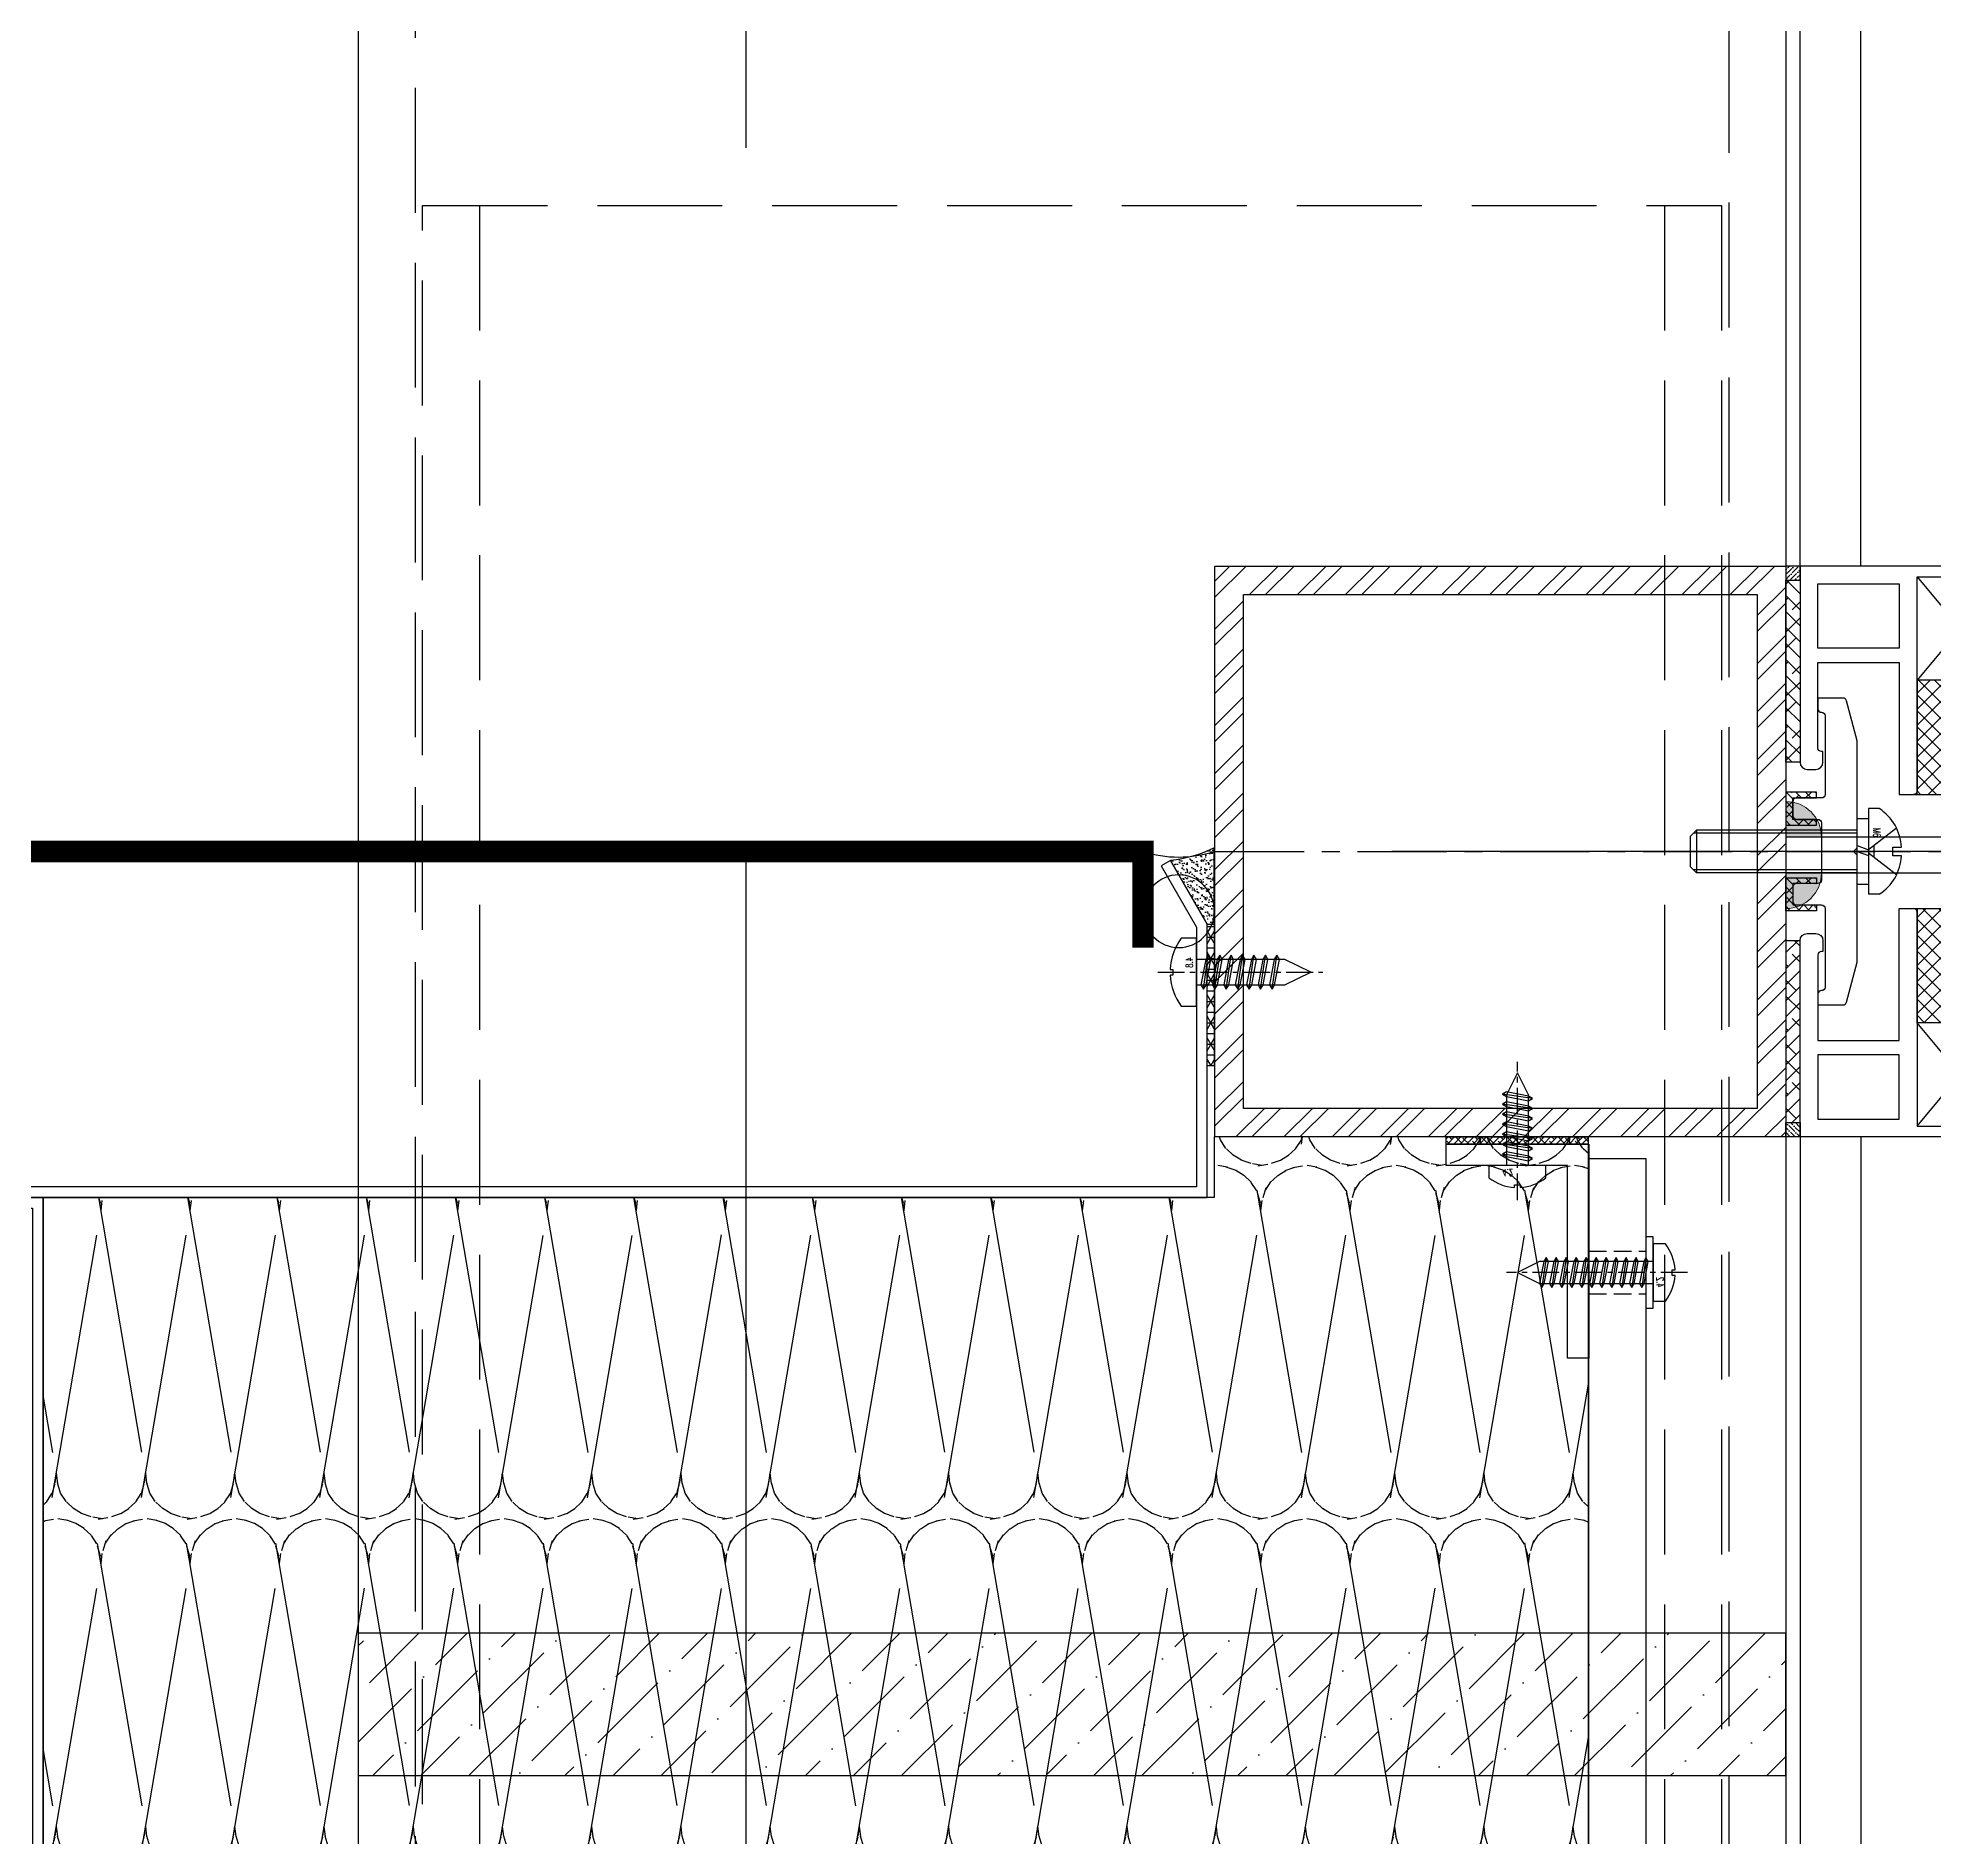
# Model space of a CAD drawing. Extents: x 220580 to 2027826, y -309201 to 71987.
# Drawn here: x 323404.3 to 323670, y -157917.5 to -157665.4 of the extents above; entities that cross this region are included whole.
import ezdxf
from ezdxf.enums import TextEntityAlignment as Align

# ---------------------------------------------------------------- set-up
doc = ezdxf.new("R2010")
doc.units = 0
for name, pattern in [('AUSGEZOGEN', [0]), ('CENTER', [2, 1.25, -0.25, 0.25, -0.25]), ('DASH', [0.35, 0.25, -0.1]), ('ZN-CENTER', [2, 1.25, -0.25, 0.25, -0.25]), ('ZN-DASH', [0.35, 0.25, -0.1]), ('ZN-DOT', [0.25, 0, -0.25])]:
    doc.linetypes.add(name, pattern=pattern)
for name, color, linetype in [('!ZN1-填充-8', 8, 'Continuous'), ('!ZN3-不锈钢板幕墙-7', 7, 'Continuous'), ('!ZN3-其它材质幕墙-60', 60, 'Continuous'), ('!ZN4-辅助材料-1', 1, 'Continuous'), ('!ZN4-配件-11', 11, 'Continuous'), ('!ZN5-钢材投影-40', 40, 'Continuous'), ('!ZN5-铝材投影-112', 112, 'Continuous'), ('!ZN5-铝材断面-6', 6, 'Continuous'), ('!ZN6-层高线-8', 8, 'ZN-DOT'), ('!ZN6-虚线-8', 8, 'ZN-DASH'), ('1 轴线 辅助线', 1, 'CENTER'), ('11紧固件', 11, 'Continuous'), ('20剖面图$0$A-SFCE', 30, 'Continuous'), ('2钢材断面', 2, 'Continuous'), ('A_Hatch', 8, 'Continuous'), ('DIM', 173, 'Continuous'), ('Fill', 8, 'Continuous'), ('ZX', 240, 'CENTER'), ('型材截面颜色', 253, 'Continuous')]:
    doc.layers.add(name, color=color, linetype=linetype)
for name, color, linetype, lineweight in [('0CABR-填充', 8, 'Continuous', 5), ('0CABR-密封材料、垫片', 195, 'Continuous', 9), ('0填充', 8, 'Continuous', 13)]:
    doc.layers.add(name, color=color, linetype=linetype, lineweight=lineweight)
doc.styles.add('DHTEXT-1', font='ROMANS.shx', dxfattribs={"width": 0.7, "bigfont": 'CHINESE.shx'})
doc.dimstyles.new('ZN200', dxfattribs={"dimscale": 200, "dimtxt": 2.5, "dimasz": 1.5, "dimexe": 1, "dimexo": 2, "dimgap": 0.9, "dimtad": 1, "dimdec": 0, "dimdsep": 46, "dimtxsty": 'DHTEXT-1', "dimblk": 'ARCHTICK', "dimcen": 2.5, "dimclrd": 173, "dimclre": 173, "dimclrt": 7, "dimazin": 2, "dimtfac": 1, "dimtdec": 0, "dimtix": 1, "dimtmove": 2, "dimatfit": 3, "dimfxl": 0, "dimtolj": 1, "dimtzin": 0, "dimarcsym": 0})

# ---------------------------------------------------------------- blocks, each defined once
blk = doc.blocks.new('20250822090122')
at = {"layer": 'A_Hatch'}
h = blk.add_hatch(dxfattribs=at)
h.set_pattern_fill('ANSI32', color=256)
h.set_pattern_definition([(45, (-80, -40), (-3.367596045400933, 3.367596045400933), []), (45, (-77.75493500000448, -40), (-3.367596045400933, 3.367596045400933), [])])
h.paths.add_polyline_path([(0, 40), (-80, 40), (-80, -40), (0, -40)])
h.paths.add_polyline_path([(-4, 36), (-4, -36), (-76, -36), (-76, 36)], flags=16)
at = {"layer": '2钢材断面'}
for points in [[(-80, 40), (0, 40), (0, -40), (-80, -40)], [(-76, 36), (-4, 36), (-4, -36), (-76, -36)]]:
    blk.add_lwpolyline(points, close=True, dxfattribs=at)
blk = doc.blocks.new('20230625105620')
at = {"layer": '0CABR-填充'}
h = blk.add_hatch(dxfattribs=at)
h.set_pattern_fill('ANSI38', color=256, scale=0.3, angle=90.00000000000001)
h.set_pattern_definition([(135, (669.6330778690171, -11486.45394119481), (-0.6735192090801863, -0.6735192090801866), []), (225, (669.6330778690171, -11486.45394119481), (-0.6735192090801858, -2.02055762724056), [2.38125, -1.42875])])
h.paths.add_polyline_path([(-5.199999999720603, 3.69999999992433), (-5.199999999953434, 4.500000000203727), (-8.5, 4.499999999970896), (-8.49999999976717, 7.499999999970896), (-5.199999999953434, 7.499999999970896), (-5.199999999953434, 8.300000000017462), (-9.49999999976717, 8.300000000017462), (-9.5, 3.69999999992433)])
h = blk.add_hatch(dxfattribs=at)
h.set_pattern_fill('ANSI38', color=256, scale=0.3, angle=90)
h.set_pattern_definition([(135, (669.6330778690754, -11486.45394119481), (-0.6735192090801865, -0.6735192090801864), []), (225, (669.6330778690754, -11486.45394119481), (-0.6735192090801867, -2.020557627240559), [2.38125, -1.42875])])
h.paths.add_polyline_path([(-5.199999999662396, 3.69999999992433), (-5.199999999895226, 4.500000000203727), (-8.499999999941792, 4.499999999970896), (-8.499999999708962, 7.499999999970896), (-5.199999999895226, 7.499999999970896), (-5.199999999895226, 8.300000000017462), (-9.499999999708962, 8.300000000017462), (-9.499999999941792, 3.69999999992433)])
h = blk.add_hatch(dxfattribs=at)
h.set_pattern_fill('ANSI38', color=256, scale=0.3, angle=90.00000000000001)
h.set_pattern_definition([(135, (669.6330778687843, -11498.45394119481), (-0.6735192090801863, -0.6735192090801866), []), (225, (669.6330778687843, -11498.45394119481), (-0.6735192090801858, -2.02055762724056), [2.38125, -1.42875])])
h.paths.add_polyline_path([(-5.199999999953434, -8.30000000007567), (-5.200000000186265, -7.499999999796273), (-8.50000000023283, -7.500000000029104), (-8.5, -4.500000000029104), (-5.200000000186265, -4.500000000029104), (-5.200000000186265, -3.699999999982538), (-9.5, -3.699999999982538), (-9.50000000023283, -8.30000000007567)])
h = blk.add_hatch(dxfattribs=at)
h.set_pattern_fill('ANSI38', color=256, scale=0.3, angle=90)
h.set_pattern_definition([(135, (669.6330778688425, -11498.45394119481), (-0.6735192090801865, -0.6735192090801864), []), (225, (669.6330778688425, -11498.45394119481), (-0.6735192090801867, -2.020557627240559), [2.38125, -1.42875])])
h.paths.add_polyline_path([(-5.199999999895226, -8.30000000007567), (-5.200000000128057, -7.499999999796273), (-8.500000000174623, -7.500000000029104), (-8.499999999941792, -4.500000000029104), (-5.200000000128057, -4.500000000029104), (-5.200000000128057, -3.699999999982538), (-9.499999999941792, -3.699999999982538), (-9.500000000174623, -8.30000000007567)])
at = {"layer": '!ZN4-辅助材料-1'}
for points in [[(-5.199999999662396, 3.69999999992433), (-5.199999999895226, 4.500000000203727), (-8.499999999941792, 4.499999999970896), (-8.499999999708962, 7.499999999970896), (-5.199999999895226, 7.499999999970896), (-5.199999999895226, 8.300000000017462), (-9.499999999708962, 8.300000000017462), (-9.499999999941792, 3.69999999992433), (-5.199999999662396, 3.69999999992433)], [(-5.199999999662396, -3.700000000215368), (-5.199999999895226, -4.500000000261934), (-8.499999999941792, -4.500000000261934), (-8.499999999708962, -7.500000000029104), (-5.199999999895226, -7.500000000261934), (-5.199999999895226, -8.30000000007567), (-9.499999999708962, -8.30000000007567), (-9.499999999941792, -3.699999999982538), (-5.199999999662396, -3.700000000215368)]]:
    blk.add_lwpolyline(points, dxfattribs=at)
at = {"layer": '!ZN5-铝材投影-112'}
blk.add_lwpolyline([(-4.499999999767169, 3.999999999970896), (-4.5, -4.000000000029104, -0.4142135623702536), (-4.999999999767169, -4.500000000029104), (-7.999999999767169, -4.500000000029104, 0.414213562373095), (-8.49999999976717, -5.000000000029104), (-8.49999999976717, -7.000000000029104, 0.414213562373095), (-7.999999999767169, -7.500000000029104), (-4.499999999476131, -7.500000000025466, -0.414213562373095), (-3.999999999476131, -8.000000000025466), (-3.999999999476131, -19.00000000002547, -0.414213562373095), (-4.499999999476131, -19.50000000002547, 0.414213562373095), (-4.999999999476131, -20.00000000002547), (-4.999999999476131, -21.50000000002547), (-1.491358648519963, -21.5000000000291, 0.3394542588629411), (-1.008395735407248, -21.12940952254576), (0.5, -15.5000000000291), (0.5, -0.5000000000291038), (0, -2.91038304567337e-11), (0.5, 0.4999999999708962), (0.5000000002328306, 15.4999999999709), (-1.008395735174417, 21.12940952248755, 0.3394542588629411), (-1.491358648519963, 21.4999999999709), (-4.999999999476131, 21.49999999996726), (-4.999999999476131, 19.99999999996726, 0.414213562373095), (-4.499999999476131, 19.49999999996726, -0.414213562373095), (-3.999999999476131, 18.99999999996726), (-3.999999999476131, 7.999999999967258, -0.414213562373095), (-4.499999999476131, 7.499999999967258), (-7.999999999767169, 7.499999999970896, 0.414213562373095), (-8.49999999976717, 6.999999999970896), (-8.49999999976717, 4.999999999970896, 0.414213562373095), (-7.999999999767169, 4.499999999970896), (-4.999999999767169, 4.499999999970896, -0.4142135623688329), (-4.499999999767169, 3.999999999970896)], format="xyb", close=True, dxfattribs=at)
at = {"layer": '0CABR-密封材料、垫片'}
for points in [[(-5.199999999720603, 3.69999999992433), (-5.199999999953434, 4.500000000203727), (-8.5, 4.499999999970896), (-8.49999999976717, 7.499999999970896), (-5.199999999953434, 7.499999999970896), (-5.199999999953434, 8.300000000017462), (-9.49999999976717, 8.300000000017462), (-9.5, 3.69999999992433), (-5.199999999720603, 3.69999999992433)], [(-5.199999999720603, -3.700000000215368), (-5.199999999953434, -4.500000000261934), (-8.5, -4.500000000261934), (-8.49999999976717, -7.500000000029104), (-5.199999999953434, -7.500000000261934), (-5.199999999953434, -8.30000000007567), (-9.49999999976717, -8.30000000007567), (-9.5, -3.699999999982538), (-5.199999999720603, -3.700000000215368)]]:
    blk.add_lwpolyline(points, dxfattribs=at)
blk = doc.blocks.new('*U1907')
at = {"linetype": 'ByBlock', "ltscale": 10}
for p, q in [((-3.099760062443238, 5.999999999999091), (-1.5997600624396, 5.999999999999091)), ((-1.5997600624396, -5.999999999999091), (-1.5997600624396, 5.999999999999091)), ((-5.512308570388996, 3.264313849224891), (-1.5997600624396, 0.2324707128979036)), ((-1.5997600624396, -4.620044984873882), (-1.5997600624396, 4.620044984872013)), ((-1.5997600624396, 4.620044984872013), (0, 4.620044984872013)), ((0, 4.620044984872013), (0, -4.620044984873882)), ((2.220446049250313e-16, 3.000000000002645), (22.5002399375644, 3.000000000000339)), ((22.50023993756076, -2.999999999986928), (22.50023993755713, 3.000000000014891)), ((22.50023993755713, 3.000000000014891), (23.40023993755858, 2.100000000013436)), ((-6.199760062438145, 0.5999999999958163), (-4.999760062433779, 0.5999999999976353)), ((-4.999760062433779, 0.5999999999976353), (-4.999760062433779, -0.5999999999994543)), ((-2.359507198434585, 0.8212005739923881), (-2.359507198434585, -0.8212005739890408)), ((0, -9.343636975245317e-13), (-1.5997600624396, 0.5822434348437788)), ((2.220446049250313e-16, 2.55000000000389), (22.95023993756877, 2.549999999997793)), ((23.40023993756222, -2.100000000009119), (23.40023993755858, 2.100000000013436)), ((-4.999760062433779, -0.5999999999994543), (-6.200041946336569, -0.6000000000067303)), ((-5.512308570388996, -3.264313849219434), (-1.5997600624396, -0.2324707128950645)), ((-0.0001236077368957922, -0.834518847842471), (-1.599883670176496, -0.2522754129977578)), ((0, -2.549999999996544), (22.95023993757604, -2.549999999997114)), ((22.50023993755713, -3.000000000014213), (23.40023993755858, -2.100000000012757)), ((0, -4.620044984873882), (-1.5997600624396, -4.620044984873882)), ((2.220446049250313e-16, -2.999999999997355), (22.50023993756804, -2.999999999999661)), ((-3.0997600624396, -5.999999999999091), (-1.5997600624396, -5.999999999999091))]:
    blk.add_line(p, q, dxfattribs=at)
at = {"color": 0, "linetype": 'ZN-CENTER', "ltscale": 3}
blk.add_line((-7.149760062439595, 2.968965134506063e-13), (25.2002399375604, 2.456684181638768e-12), dxfattribs=at)
at = {"linetype": 'ByBlock', "ltscale": 10}
for centre, radius, start, end in [((0.6289204536260513, 0.2696463704114649), 6.836666666661672, 123.0516276806388, 177.2303399897559), ((0.6289204536260513, -0.2696463704151029), 6.836666666662514, 182.7696600102441, 236.9483723193611)]:
    blk.add_arc(centre, radius, start, end, dxfattribs=at)
at = {"layer": 'Defpoints', "color": 0, "ltscale": 10, "style": 'DHTEXT-1', "width": 0.7}
blk.add_text('M6', height=1, rotation=90, dxfattribs=at).set_placement((-2.254738332375523, -2.651439335049475), align=Align.CENTER)
blk = doc.blocks.new('20230625110549')
at = {"layer": '!ZN1-填充-8', "ltscale": 20}
h = blk.add_hatch(color=256, dxfattribs=at)
h.dxf.hatch_style = 1
h.paths.add_polyline_path([(0, 5), (0, 0), (5, 0, 0.4142135623730951)])
at = {"layer": '0CABR-填充', "ltscale": 20}
blk.add_line((0, 0), (0, 5), dxfattribs=at)
blk.add_arc((0, 0), 5, 0, 90, dxfattribs=at)
blk = doc.blocks.new('20250822103150', base_point=(-89262.55327602196, -87415.13117897836))
at = {"layer": '!ZN4-辅助材料-1'}
blk.add_lwpolyline([(-89131.15327524142, -87413.13117784284), (-89152.31959590278, -87413.13230322828), (-89152.31959575377, -87407.13276996238), (-89131.15327509241, -87407.13164457693), (-89131.15327524142, -87413.13117784284), (-89152.31959575377, -87407.13276996238), (-89131.15327509241, -87407.13164457693), (-89152.31959590278, -87413.13230322828)], dxfattribs=at)
at = {"layer": '!ZN5-钢材投影-40'}
blk.add_lwpolyline([(-89142.15327716633, -87418.13194908516), (-89131.15327524142, -87416.13194908516), (-89131.15327524142, -87413.13117784284), (-89182.55327602196, -87413.13117784284), (-89182.55327602196, -87418.13117784284), (-89142.14942095472, -87418.13117784284)], close=True, dxfattribs=at)
at = {"layer": '0CABR-填充', "ltscale": 20}
blk.add_blockref('20230625110549', (-89182.55327602196, -87413.13117784284), dxfattribs=at)
at = {"layer": '0CABR-填充', "ltscale": 20, "xscale": -1, "rotation": 180}
blk.add_blockref('20230625110549', (-89182.55327602196, -87418.1311778428), dxfattribs=at)
blk = doc.blocks.new('20240131155736')
at = {"layer": '!ZN1-填充-8'}
h = blk.add_hatch(dxfattribs=at)
h.set_pattern_fill('ANSI36', color=256, scale=0.5, angle=270, style=0)
h.set_pattern_definition([(315, (4155.516182055328, -11794.82250172619), (1.543481520808761, -0.4209495056751171), [1.984375, -0.396875, 0, -0.396875])])
h.paths.add_polyline_path([(-0.7497986001617392, 0.7500036128367356), (-0.7497986001617392, -0.7500036128367356), (1.250202532093681, -0.7500036128367356), (1.250202532093681, 0.7500036128367356)])
at = {"layer": '!ZN4-辅助材料-1', "linetype": 'AUSGEZOGEN'}
blk.add_line((-1.250202532108233, 0.749996387068677), (1.250202532108233, 0.7500036128367356), dxfattribs=at)
blk = doc.blocks.new('20240131160147')
at = {"layer": '!ZN5-铝材断面-6'}
blk.add_lwpolyline([(-3.359996820086963, 1.24972521692689), (-3.360017300714389, 19.749725232934), (-0.8600173007143894, 19.749725232934), (-0.8599968200869625, -10.750274787526), (9.139988671027822, -10.75027476862306), (9.139988671027822, -12.25027476862306), (-17.2600001134706, -12.25027476875402), (-17.2600001134706, 15.24972523121687, -0.414213562373095), (-16.2600001134706, 16.24972523121687), (-15.06000012539153, 16.24972523121687, -0.414213562373095), (-14.06000012539153, 15.24972523121687), (-14.06000012539153, 13.74972523121687), (-14.2600001134706, 13.74972523121687, 0.414213562373095), (-14.7600001134706, 13.24972523121687), (-14.7600001134706, 1.249725235698861)], format="xyb", close=True, dxfattribs=at)
blk.add_lwpolyline([(-14.7600001134706, -0.7502747643011389), (-14.7600001134706, -9.750274768754025), (-3.359996820086963, -9.750274787525996), (-3.359996820086963, -0.7502747830731096)], close=True, dxfattribs=at)
at = {"layer": '!ZN1-填充-8', "ltscale": 50, "xscale": -1, "rotation": 180}
blk.add_blockref('20240131155736', (9.889797354408074, -11.50027115578996), dxfattribs=at)
blk = doc.blocks.new('20250822102610', base_point=(-89164.55327459493, -87453.63117898782))
at = {"layer": '!ZN1-填充-8'}
h = blk.add_hatch(dxfattribs=at)
h.set_pattern_fill('ANSI37', color=256, angle=-1.272221872585407e-14, style=0)
h.set_pattern_definition([(44.99999999999999, (0, 0), (-1.122532015133644, 1.122532015133644), []), (135, (0, 0), (-1.122532015133644, -1.122532015133644), [])])
edge = h.paths.add_edge_path()
edge.add_line((-89165.05327484866, -87423.13117512563), (-89151.55327484867, -87423.13118085341))
edge.add_line((-89151.55327484867, -87423.13118085341), (-89152.55327484867, -87424.13118000627))
edge.add_line((-89152.55327484867, -87424.13118000627), (-89152.55327484867, -87439.13118438769))
edge.add_line((-89152.55327484867, -87439.13118438769), (-89164.55327484867, -87439.13117682973))
edge.add_line((-89164.55327484867, -87439.13117682973), (-89164.55327484867, -87423.63117784967))
edge.add_arc((-89165.05327484867, -87423.63117512563), 0.5000000000074204, 359.9996878473482, 449.9999999983324)
at = {"layer": '!ZN1-填充-8', "ltscale": 100}
for p, q in [((-89152.5532746931, -87453.63117898782), (-89164.55327484867, -87439.13117682973)), ((-89164.55327459493, -87453.63117898782), (-89152.55327484867, -87439.13118438756))]:
    blk.add_line(p, q, dxfattribs=at)
at = {"layer": '!ZN4-辅助材料-1', "linetype": 'AUSGEZOGEN'}
blk.add_lwpolyline([(-89165.05327484866, -87423.13117512563), (-89151.55327484867, -87423.13118085341), (-89152.55327484867, -87424.13118000627), (-89152.55327484867, -87439.13118438769), (-89164.55327484867, -87439.13117682973), (-89164.55327484867, -87423.63117784967, 0.4142151580810171), (-89165.05327484866, -87423.13117512563), (-89165.05327484866, -87423.13117512563)], format="xyb", dxfattribs=at)
blk.add_lwpolyline([(-89152.55327484867, -87439.13118438768), (-89164.55327467559, -87439.13117716176), (-89164.55327469764, -87442.13117353823)], dxfattribs=at)
blk.add_lwpolyline([(-89164.55327459965, -87439.13117716176), (-89164.55327459493, -87453.63117898782), (-89152.5532746931, -87453.63117898782), (-89152.55327469783, -87439.13117716176)], close=True, dxfattribs=at)
blk = doc.blocks.new('20250822103338', base_point=(-89182.55327602196, -87455.13117897836))
at = {"layer": '0填充'}
h = blk.add_hatch(dxfattribs=at)
h.set_pattern_fill('ANSI38', color=256, angle=360, style=0)
h.set_pattern_definition([(45, (0, 0), (-1.122532015133644, 1.122532015133644), []), (134.9999999999999, (0, 0), (-3.367596045400932, 1.122532015133645), [3.96875, -2.38125])])
h.paths.add_polyline_path([(-89182.553276022, -87453.13117897836), (-89180.55327602198, -87453.13117897836), (-89180.55327602211, -87427.6311789784), (-89182.55327602211, -87427.6311789784)])
at = {"layer": '型材截面颜色', "ltscale": 60}
h = blk.add_hatch(dxfattribs=at)
h.set_pattern_fill('ANSI36', color=256, scale=0.3, angle=90.00000000000001)
h.set_pattern_definition([(135, (0, 0), (-0.9260889124852567, 0.2525697034050699), [1.190625, -0.238125, 0, -0.238125])])
h.paths.add_polyline_path([(-89182.55327602196, -87455.13117898106), (-89182.55327602196, -87453.13104161006), (-89180.55326710995, -87453.1311102956), (-89180.55326710995, -87455.13124766659)])
at = {"layer": '!ZN4-辅助材料-1'}
for points in [[(-89180.55327602195, -87427.6311789784), (-89182.55327602195, -87427.6311789784), (-89182.55327602196, -87453.13117897836), (-89180.55327602196, -87453.13117897836)], [(-89182.55327602196, -87455.13117897836), (-89182.55327602196, -87453.13104160737), (-89180.55326570052, -87453.13103338321), (-89180.55326570052, -87455.1311707542)]]:
    blk.add_lwpolyline(points, close=True, dxfattribs=at)
at = {"layer": '0CABR-密封材料、垫片'}
blk.add_lwpolyline([(-89180.55327602195, -87427.6311789784), (-89182.55327602195, -87427.6311789784), (-89182.55327602196, -87455.13117897836), (-89180.55327602196, -87455.13117897836)], close=True, dxfattribs=at)
blk = doc.blocks.new('20250822103828')
at = {"layer": '!ZN4-辅助材料-1', "ltscale": 100}
for name, p in [('20250822102610', (18.40000010126096, 1.499999990541255)), ('20250822103338', (0, 0))]:
    blk.add_blockref(name, p, dxfattribs=at)
at = {"layer": '!ZN6-虚线-8', "ltscale": 50}
blk.add_blockref('20240131160147', (19.26000011348515, 12.25027476875402), dxfattribs=at)
blk = doc.blocks.new('*U302')
at = {"layer": '!ZN5-钢材投影-40', "ltscale": 0.3}
for p, q in [((-254.4017149738647, 531.9147828401801), (-254.4017149738647, -425.0000000610999)), ((-54.39999999999418, 531.9147828401801), (-54.39999999999418, -425.0000000610999))]:
    blk.add_line(p, q, dxfattribs=at)
at = {"layer": '!ZN5-铝材投影-112'}
for p, q in [((-52.40170605068852, 39.99999999995634), (-52.40170605068852, 531.9147828401801)), ((-43.9017349172791, 39.99999999995634), (-43.9017349172791, 531.9147828401801)), ((-52.40170605068852, -39.99999999995634), (-52.40170605068852, -425.0000000610999)), ((-43.9017349172791, -39.99999999995634), (-43.9017349172791, -425.0000000610999))]:
    blk.add_line(p, q, dxfattribs=at)
at = {"layer": '!ZN6-虚线-8', "color": 8, "linetype": 'ZN-DASH', "ltscale": 70}
for p, q in [((-246.4017149738647, -425.0000000610999), (-246.4017149738647, 531.9147828401801)), ((-62.39999999999418, 531.9147828401801), (-62.39999999999418, -425.0000000610999))]:
    blk.add_line(p, q, dxfattribs=at)
at = {"layer": 'ZX', "ltscale": 10}
blk.add_line((-134.3999999999942, 0), (0, 0), dxfattribs=at)
at = {"layer": '!ZN4-辅助材料-1', "ltscale": 100, "xscale": -1, "rotation": 180}
blk.add_blockref('20250822103828', (-54.39999999999418, 40), dxfattribs=at)
at = {"layer": '!ZN4-辅助材料-1', "ltscale": 100}
for name, p in [('20250822103150', (-134.3999999999942, 0)), ('20250822103828', (-54.39999999999418, -40))]:
    blk.add_blockref(name, p, dxfattribs=at)
at = {"layer": '!ZN4-配件-11', "color": 1, "rotation": 180}
blk.add_blockref('*U1907', (-44.40000000005239, 1.557054929435253e-09), dxfattribs=at)
at = {"layer": '!ZN5-铝材断面-6', "ltscale": 100}
blk.add_blockref('20250822090122', (-54.39999999999418, 0), dxfattribs=at)
at = {"layer": '0CABR-填充', "ltscale": 20}
blk.add_blockref('20230625105620', (-44.9000000001688, 0), dxfattribs=at)
blk = doc.blocks.new('*U2091')
at = {"color": 0, "linetype": 'CENTER', "ltscale": 3}
blk.add_line((-4.851510917911964, 2.913225216616411e-13), (14.54315256367451, -8.526512829121202e-15), dxfattribs=at)
at = {"linetype": 'ByBlock', "ltscale": 10}
for p, q in [((0, 1.550000000000024), (9.895000016689004, 1.549999999999739)), ((0.9859588387780631, 2.110000000000021), (1.57904116122194, -2.110000000000007)), ((2.385958838778063, 2.109999999999977), (2.97904116122194, -2.110000000000051)), ((3.785958838778063, 2.109999999999933), (4.37904116122194, -2.110000000000094)), ((5.185958838778062, 2.109999999999889), (5.779041161221939, -2.110000000000138)), ((6.585958838778063, 2.109999999999845), (7.17904116122194, -2.110000000000182)), ((7.985958838778063, 2.109999999999801), (8.57904116122194, -2.110000000000226)), ((9.385958838778063, 2.109999999999757), (9.97904116122194, -2.11000000000027)), ((9.895000016689004, 1.549999999999739), (13, -2.927436071331612e-13)), ((9.895000016689004, -1.550000000000255), (0, -1.549999999999945)), ((13, -2.927436071331612e-13), (9.895000016689004, -1.550000000000255))]:
    blk.add_line(p, q, dxfattribs=at)
blk.add_lwpolyline([(-3.087680633323398, 0.4000000000000909, -0.1514667514007003), (-1.723475382979757, 4), (0, 4), (0, -4), (-1.723475382979757, -4, -0.1514667514007005), (-3.087680633323398, -0.4000000000000892), (-2.699999999999932, -0.3999999999999773), (-2.699999999999932, 0.4000000000000341)], format="xyb", close=True, dxfattribs=at)
for points in [[(1.255725010475717, -1.549999999999976), (0.6626426880318403, 1.550000000000018), (0.9859588387779494, 2.109999999999935), (1.309274989524115, 1.550000000000018), (1.902357311968163, -1.549999999999976), (1.57904116122194, -2.10999999999995)], [(2.655725010475717, -1.55000000000002), (2.06264268803184, 1.549999999999975), (2.385958838777949, 2.109999999999892), (2.709274989524115, 1.549999999999975), (3.302357311968163, -1.55000000000002), (2.97904116122194, -2.109999999999994)], [(4.055725010475717, -1.550000000000064), (3.46264268803184, 1.549999999999931), (3.785958838777949, 2.109999999999848), (4.109274989524115, 1.549999999999931), (4.702357311968163, -1.550000000000064), (4.37904116122194, -2.110000000000038)], [(5.455725010475716, -1.550000000000108), (4.86264268803184, 1.549999999999887), (5.185958838777949, 2.109999999999804), (5.509274989524115, 1.549999999999887), (6.102357311968162, -1.550000000000108), (5.779041161221939, -2.110000000000082)], [(6.855725010475717, -1.550000000000152), (6.26264268803184, 1.549999999999843), (6.585958838777949, 2.10999999999976), (6.909274989524115, 1.549999999999843), (7.502357311968162, -1.550000000000152), (7.17904116122194, -2.110000000000126)], [(8.255725010475718, -1.550000000000196), (7.66264268803184, 1.549999999999799), (7.985958838777949, 2.109999999999716), (8.309274989524116, 1.549999999999799), (8.902357311968164, -1.550000000000196), (8.57904116122194, -2.11000000000017)], [(9.655725010475717, -1.55000000000024), (9.06264268803184, 1.549999999999755), (9.385958838777949, 2.109999999999672), (9.709274989524115, 1.549999999999755), (10.30235731196816, -1.55000000000024), (9.97904116122194, -2.110000000000213)]]:
    blk.add_lwpolyline(points, close=True, dxfattribs=at)
at = {"layer": 'Defpoints', "color": 0, "ltscale": 10, "style": 'DHTEXT-1', "width": 0.7}
blk.add_text('4.2', height=1, rotation=90, dxfattribs=at).set_placement((-0.4943080637851551, -1.360906739295894), align=Align.CENTER)
blk = doc.blocks.new('*U2090')
at = {"color": 0, "linetype": 'CENTER', "ltscale": 3}
blk.add_line((-4.851510917911964, 2.913225216616411e-13), (20.54315256367451, -4.2632564145606e-15), dxfattribs=at)
at = {"linetype": 'ByBlock', "ltscale": 10}
for p, q in [((0, 1.550000000000024), (15.895000016689, 1.549999999999744)), ((0.9859588387780631, 2.110000000000021), (1.57904116122194, -2.110000000000007)), ((2.385958838778063, 2.109999999999994), (2.97904116122194, -2.110000000000034)), ((3.785958838778063, 2.109999999999967), (4.37904116122194, -2.110000000000061)), ((5.185958838778062, 2.10999999999994), (5.779041161221939, -2.110000000000087)), ((6.585958838778063, 2.109999999999913), (7.17904116122194, -2.110000000000114)), ((7.985958838778063, 2.109999999999886), (8.57904116122194, -2.110000000000142)), ((9.385958838778063, 2.109999999999859), (9.97904116122194, -2.110000000000168)), ((10.78595883877806, 2.109999999999832), (11.37904116122194, -2.110000000000196)), ((12.18595883877806, 2.109999999999805), (12.77904116122194, -2.110000000000222)), ((13.58595883877806, 2.109999999999778), (14.17904116122194, -2.110000000000249)), ((14.98595883877806, 2.109999999999751), (15.57904116122194, -2.110000000000277)), ((15.895000016689, 1.549999999999744), (19, -2.884803507186006e-13)), ((15.895000016689, -1.550000000000251), (0, -1.549999999999945)), ((19, -2.884803507186006e-13), (15.895000016689, -1.550000000000251))]:
    blk.add_line(p, q, dxfattribs=at)
blk.add_lwpolyline([(-3.087680633323398, 0.4000000000000909, -0.1514667514007003), (-1.723475382979757, 4), (0, 4), (0, -4), (-1.723475382979757, -4, -0.1514667514007005), (-3.087680633323398, -0.4000000000000892), (-2.699999999999932, -0.3999999999999773), (-2.699999999999932, 0.4000000000000341)], format="xyb", close=True, dxfattribs=at)
for points in [[(1.255725010475717, -1.549999999999976), (0.6626426880318403, 1.550000000000018), (0.9859588387779494, 2.109999999999935), (1.309274989524115, 1.550000000000018), (1.902357311968163, -1.549999999999976), (1.57904116122194, -2.10999999999995)], [(2.655725010475717, -1.550000000000003), (2.06264268803184, 1.549999999999991), (2.385958838777949, 2.109999999999908), (2.709274989524115, 1.549999999999991), (3.302357311968163, -1.550000000000003), (2.97904116122194, -2.109999999999977)], [(4.055725010475717, -1.55000000000003), (3.46264268803184, 1.549999999999965), (3.785958838777949, 2.109999999999881), (4.109274989524115, 1.549999999999965), (4.702357311968163, -1.55000000000003), (4.37904116122194, -2.110000000000004)], [(5.455725010475716, -1.550000000000057), (4.86264268803184, 1.549999999999937), (5.185958838777949, 2.109999999999855), (5.509274989524115, 1.549999999999937), (6.102357311968162, -1.550000000000057), (5.779041161221939, -2.110000000000031)], [(6.855725010475717, -1.550000000000084), (6.26264268803184, 1.549999999999911), (6.585958838777949, 2.109999999999828), (6.909274989524115, 1.549999999999911), (7.502357311968162, -1.550000000000084), (7.17904116122194, -2.110000000000058)], [(8.255725010475718, -1.550000000000111), (7.66264268803184, 1.549999999999883), (7.985958838777949, 2.1099999999998), (8.309274989524116, 1.549999999999883), (8.902357311968164, -1.550000000000111), (8.57904116122194, -2.110000000000085)], [(9.655725010475717, -1.550000000000138), (9.06264268803184, 1.549999999999857), (9.385958838777949, 2.109999999999774), (9.709274989524115, 1.549999999999857), (10.30235731196816, -1.550000000000138), (9.97904116122194, -2.110000000000111)], [(11.05572501047572, -1.550000000000165), (10.46264268803184, 1.54999999999983), (10.78595883877795, 2.109999999999746), (11.10927498952411, 1.54999999999983), (11.70235731196816, -1.550000000000165), (11.37904116122194, -2.110000000000139)], [(12.45572501047572, -1.550000000000192), (11.86264268803184, 1.549999999999803), (12.18595883877795, 2.10999999999972), (12.50927498952412, 1.549999999999803), (13.10235731196816, -1.550000000000192), (12.77904116122194, -2.110000000000166)], [(13.85572501047572, -1.550000000000219), (13.26264268803184, 1.549999999999776), (13.58595883877795, 2.109999999999693), (13.90927498952411, 1.549999999999776), (14.50235731196816, -1.550000000000219), (14.17904116122194, -2.110000000000193)], [(15.25572501047572, -1.550000000000246), (14.66264268803184, 1.549999999999749), (14.98595883877795, 2.109999999999665), (15.30927498952412, 1.549999999999749), (15.90235731196816, -1.550000000000246), (15.57904116122194, -2.11000000000022)]]:
    blk.add_lwpolyline(points, close=True, dxfattribs=at)
at = {"layer": 'Defpoints', "color": 0, "ltscale": 10, "style": 'DHTEXT-1', "width": 0.7}
blk.add_text('4.2', height=1, rotation=90, dxfattribs=at).set_placement((-0.4943080637851551, -1.360906739295894), align=Align.CENTER)
blk = doc.blocks.new('*U2087')
at = {"linetype": 'ByBlock', "ltscale": 10}
blk.add_lwpolyline([(0, -5), (1, -5), (1, 5), (0, 5)], close=True, dxfattribs=at)
blk = doc.blocks.new('20250828112527')
at = {"layer": '!ZN1-填充-8', "ltscale": 20}
h = blk.add_hatch(dxfattribs=at)
h.set_pattern_fill('ANSI36', color=256, scale=3)
h.set_pattern_definition([(45, (-125.5199852699297, 19.99999999999636), (2.525697034050701, 9.260889124852564), [11.90625, -2.38125, 0, -2.38125])])
h.paths.add_polyline_path([(125.0017155648384, 19.99999999993452), (125.0017155648384, 39.99999999993452), (-75, 40), (-75, 20)])
at = {"layer": '!ZN4-辅助材料-1', "color": 1, "ltscale": 0.1}
for p, q in [((-75, 40), (-75, 20)), ((125.0017155648384, 19.99999999993452), (125.0017155648384, 39.99999999993452))]:
    blk.add_line(p, q, dxfattribs=at)
at = {"layer": '!ZN5-钢材投影-40', "ltscale": 0.3}
for p, q in [((-75, 40), (125.0017155648384, 39.99999999993452)), ((-75, 20), (125.0017155648384, 19.99999999993452))]:
    blk.add_line(p, q, dxfattribs=at)
at = {"layer": '!ZN6-虚线-8', "color": 8, "linetype": 'ZN-DASH', "ltscale": 70}
for p, q in [((-57.99999940904672, 240.0000000000036), (-57.99999940904672, -179.9999999999964)), ((108.0017155648384, 240.0000000000036), (108.0017155648384, -179.9999999999964))]:
    blk.add_line(p, q, dxfattribs=at)
blk.add_lwpolyline([(116.0017155648384, 240.0000000000036), (116.0017155648384, -179.9999999999964), (-65.99999940904672, -179.9999999999964), (-65.99999940904672, 240.0000000000036)], close=True, dxfattribs=at)
blk = doc.blocks.new('*U2096')
at = {"color": 0, "linetype": 'CENTER', "ltscale": 3}
blk.add_line((-5.42402482348062, 2.951201566112061e-13), (17.70672576295199, 2.948752353404415e-13), dxfattribs=at)
at = {"linetype": 'ByBlock', "ltscale": 10}
for p, q in [((0, 1.7899998674459), (12.38000001907299, 1.790001397150355)), ((0.980701996714231, 2.400000000000386), (1.655298003285623, -2.399999999999796)), ((2.580701996714217, 2.400000210272508), (3.255298003285609, -2.399999789727674)), ((4.180701996714204, 2.40000042054463), (4.855298003285595, -2.399999579455552)), ((5.780701996714191, 2.400000630816753), (6.455298003285582, -2.399999369183429)), ((7.380701996714176, 2.400000841088874), (8.055298003285568, -2.399999158911307)), ((8.980701996714163, 2.400001051360997), (9.655298003285555, -2.399998948639185)), ((10.58070199671415, 2.400001261633119), (11.25529800328554, -2.399998738367063)), ((12.38000001907299, 1.790001397150355), (16, 1.626980552060786e-06)), ((16, 1.626980552060786e-06), (12.38000001907299, -1.789998580962678)), ((12.38000001907299, -1.789998580962678), (0, -1.790000231097598))]:
    blk.add_line(p, q, dxfattribs=at)
blk.add_lwpolyline([(-3.299999999999955, 0.4000000000003876), (-3.689993742175107, 0.3999999999999488, -0.1474780726293994), (-2.137196594791703, 4.750000000000297), (0, 4.750000000000293), (0, -4.749999999999703), (-2.137196594791703, -4.749999999999703, -0.1474780726293994), (-3.689993742175107, -0.3999999999993538), (-3.299999999999955, -0.3999999999995669)], format="xyb", close=True, dxfattribs=at)
for points in [[(1.303114339079855, -1.789999999999669), (0.6285183325084631, 1.790000000000258), (0.980701996714231, 2.400000000000158), (1.332885660919771, 1.790000000000258), (2.00748166749139, -1.789999999999669), (1.655298003285623, -2.399999999999796)], [(2.903114339079841, -1.789999789727547), (2.228518332508449, 1.790000210272381), (2.580701996714217, 2.400000210272281), (2.932885660919758, 1.790000210272381), (3.607481667491377, -1.789999789727547), (3.255298003285609, -2.399999789727674)], [(4.503114339079827, -1.789999579455424), (3.828518332508436, 1.790000420544503), (4.180701996714204, 2.400000420544403), (4.532885660919744, 1.790000420544503), (5.207481667491363, -1.789999579455424), (4.855298003285595, -2.399999579455552)], [(6.103114339079815, -1.789999369183302), (5.428518332508423, 1.790000630816625), (5.780701996714191, 2.400000630816525), (6.132885660919731, 1.790000630816625), (6.80748166749135, -1.789999369183302), (6.455298003285582, -2.399999369183429)], [(7.7031143390798, -1.78999915891118), (7.028518332508408, 1.790000841088747), (7.380701996714176, 2.400000841088647), (7.732885660919717, 1.790000841088747), (8.407481667491336, -1.78999915891118), (8.055298003285568, -2.399999158911307)], [(9.303114339079787, -1.789998948639058), (8.628518332508396, 1.79000105136087), (8.980701996714163, 2.400001051360769), (9.332885660919704, 1.79000105136087), (10.00748166749132, -1.789998948639058), (9.655298003285555, -2.399998948639185)], [(10.90311433907977, -1.789998738366936), (10.22851833250838, 1.790001261632992), (10.58070199671415, 2.400001261632892), (10.93288566091969, 1.790001261632992), (11.60748166749131, -1.789998738366936), (11.25529800328554, -2.399998738367063)]]:
    blk.add_lwpolyline(points, close=True, dxfattribs=at)
at = {"layer": 'Defpoints', "color": 0, "ltscale": 10, "style": 'DHTEXT-1', "width": 0.7}
blk.add_text('4.8', height=1, rotation=90, dxfattribs=at).set_placement((-0.4943080637851551, -1.360906739296144), align=Align.CENTER)
blk = doc.blocks.new('室内胶缝示意')
at = {"ltscale": 0.1}
blk.add_arc((-4.999999999869033, 15.57612454575161), 16.35896255462005, 252.2031562995401, 287.7968437004599, dxfattribs=at)
at = {"ltscale": 0.1, "extrusion": (0, 0, -1)}
blk.add_ellipse((-4.990384680597344, -8.375798344054544), major_axis=(-3.911665190393874e-10, 5.092968818538793), ratio=0.981745653301395, dxfattribs=at)
blk = doc.blocks.new('A$C6990e299')
at = {"layer": '!ZN1-填充-8'}
h = blk.add_hatch(dxfattribs=at)
h.set_pattern_fill('AR-SAND', color=256, scale=0.5, style=0)
h.set_pattern_definition([(37.50000000000001, (-13920.10409630099, 347.8442108027521), (-0.03149667905480408, 0.9634118845065793), [0, -0.76, 0, -0.85, 0, -0.8125]), (7.499999999999999, (-13920.10409630099, 347.8442108027521), (0.8848883526338636, 1.41107303261487), [0, -0.41, 0, -0.685, 0, -0.2625]), (327.5, (-13920.71909630099, 347.8442108027521), (1.557070930875748, 0.002829526768482249), [0, -0.25, 0, -0.9, 0, -1.175]), (317.5, (-13920.71909630099, 347.8442108027521), (1.503063302286147, 0.4388377824671246), [0, -0.125, 0, -0.59, 0, -0.675])])
edge = h.paths.add_edge_path()
edge.add_arc((157.6122215495125, 66.73572741175303), 18.07878972379874, 275.8000528056422, 296.2207359879168)
edge.add_line((165.5999831886875, 50.51727181719616), (165.5999831886729, 39.81077495346835))
edge.add_line((165.5999831886729, 39.8107749534538), (164.5999831886729, 39.81077495343925))
edge.add_line((164.5999831886875, 39.8107749534538), (159.4392136732495, 48.74948996039166))
at = {"layer": '!ZN1-填充-8', "ltscale": 0.1}
h = blk.add_hatch(dxfattribs=at)
h.set_pattern_fill('NET3', color=256, scale=3, style=0)
h.set_pattern_definition([(7.016477563892661e-15, (-13794.10398341686, 331.1377150901099), (0, 1.5), []), (59.99999999999999, (-13794.10398341686, 331.1377150901099), (-1.299038105676658, 0.7500000000000002), []), (120, (-13794.10398341686, 331.1377150901099), (-1.299038105676658, -0.7499999999999997), [])])
h.paths.add_polyline_path([(164.5999831886729, 39.81077495343925), (165.5999831886729, 39.81077495343925), (165.5999831886875, 19.95965254306793), (164.5999831886875, 19.95965254306793)])
at = {"layer": '!ZN1-填充-8', "ltscale": 20}
h = blk.add_hatch(dxfattribs=at)
h.set_pattern_fill('防火棉', color=256, scale=0.5)
h.set_pattern_definition([(99.64827059999992, (131.8499933470157, -192.1370329530037), (-24.99999983534743, 148.4693163856808), [37.29130929999989, -2573.100299999993]), (97.19770699999998, (138.0999928470119, -155.3732022530166), (-12.49999988970169, 49.48977184297799), [1.425224665, -98.34049999999998]), (106.418857, (137.9214214470121, -153.9592087530182), (-74.99999641815128, 247.4488617341187), [1.47410607, -308.088165]), (123.292959, (137.5047547970171, -152.5452152530052), (-62.49999813295384, 98.97954485851588), [1.409694234999995, -294.6260949999989]), (137.02891, (136.7309452470072, -151.3668873530114), (-49.99999978541809, 49.48977210391003), [1.38295463, -289.037515]), (147.989097, (135.719040497017, -150.4242250030075), (-162.4999984445953, 98.97954572307594), [1.33375323, -278.754425]), (161.002609, (134.5880880970071, -149.7172282530082), (-137.4999994241764, 49.48977248290976), [1.44791037, -302.613265]), (170.23292, (133.219040497017, -149.2458971030137), (-274.9999989593759, 49.48977434981889), [1.389183084999996, -290.3392599999989]), (9.76707954, (130.4809453470079, -149.2458971030137), (274.999999355857, 49.48977214690497), [1.389183085, -290.33926]), (18.9973908, (129.1118978470186, -149.7172282530082), (137.4999995969283, 49.48977200294426), [1.447910369999996, -302.6132649999989]), (32.01090240000001, (127.9809453470079, -150.4242250030075), (162.4999994731554, 98.97954403409912), [1.33375323, -278.754425]), (42.9710899, (126.9690408470196, -151.3668873530114), (49.99999987179405, 49.48977201664356), [1.38295463, -289.037515]), (56.70704010000001, (126.1952313470101, -152.5452152530052), (62.49999965846526, 98.97954389598041), [1.409694235, -294.626095]), (73.5811422, (125.7785643470124, -153.9592087530182), (74.99999985400477, 247.4488606925742), [1.47410607, -308.088165]), (82.80229290000001, (125.5999933470157, -155.3732022530166), (12.4999997776537, 49.48977184622007), [1.425224665, -98.34049999999999]), (80.35172929999999, (131.8499933470157, -192.1370329530037), (25.00000007475824, 148.4693163453995), [37.29130929999986, -2573.100299999991]), (9.76707954, (125.5999933470157, -198.5000036530109), (274.999999355857, 49.48977214690497), [1.389183085, -290.33926]), (18.9973908, (126.9690408470196, -198.2643380730151), (149.9999995884369, 49.48977200035743), [1.447910369999996, -302.6132649999989]), (32.01090240000001, (128.338088347009, -197.793006908003), (74.9999997738665, 49.48977203162625), [1.33375323, -278.754425]), (42.9710899, (129.4690408470196, -197.0860101630096), (49.99999987179405, 49.48977201664356), [1.38295463, -289.037515]), (56.70704010000001, (130.4809453470079, -196.1433478380059), (99.9999996044859, 148.4693160980749), [1.409694235, -294.626095]), (73.5811422, (131.2547548470175, -194.965019928015), (12.49999990901289, 49.48977189928469), [1.47410607, -308.088165]), (82.80229290000001, (131.6714218470152, -193.5510264380137), (12.4999997776537, 49.48977184622007), [1.425224665, -98.34049999999999]), (97.19770699999998, (132.0285643470124, -193.5510264380137), (-12.49999988970169, 49.48977184297799), [1.425224665, -98.34049999999998]), (106.418857, (132.4452313470101, -194.965019928015), (-12.49999923718973, 49.48977206816447), [1.47410607, -308.088165]), (123.292959, (133.219040497017, -196.1433478380059), (-99.99999730159095, 148.469317649659), [1.409694234999995, -294.6260949999989]), (137.02891, (134.2309452470072, -197.0860101630096), (-162.4999992636433, 148.4693162715198), [1.38295463, -289.037515]), (147.989097, (135.361897647017, -197.793006908003), (-74.99999926356202, 49.4897728043052), [1.33375323, -278.754425]), (161.002609, (136.7309452470072, -198.2643380730151), (-149.999999415685, 49.48977252395616), [1.44791037, -302.613265]), (170.23292, (138.0999928470119, -198.5000036530109), (-274.9999989593759, 49.48977434981889), [1.389183084999996, -290.3392599999989])])
h.paths.add_polyline_path([(1.5, 1.499999999956344), (1.5, -198.50000365304), (217.9999831885798, -198.50000365304), (217.9999831885798, 10.00000330156763), (165.5999831886875, 10.00000330159673), (165.5999724257563, 1.499961917827022)])
at = {"layer": '!ZN1-填充-8'}
blk.add_lwpolyline([(1.5, 1.499999999956344), (1.5, -198.50000365304), (217.9999831885798, -198.50000365304), (217.9999831885798, 10.00000330156763), (165.5999831886875, 10.00000330159673), (165.5999724257563, 1.499961917827022)], close=True, dxfattribs=at)
at = {"layer": '!ZN3-不锈钢板幕墙-7', "ltscale": 4}
blk.add_lwpolyline([(-1.5, 3), (-1.5, 3), (-37.09799321860191, 3.000000000014552), (-45.68863201419299, 7.959807621140499), (-46.43863201419299, 6.660769515467109), (-37.49991700725514, 1.500000000014552), (0, 1.5), (0, 1.5), (164.5999831886875, 1.499999999985448), (164.5999831886729, 39.81077495343925), (159.4392136732204, 48.7494899603771), (158.1401755675324, 47.9994899603771), (163.0999831886729, 39.40885116480058), (163.0999831886875, 2.999999999985448)], close=True, dxfattribs=at)
at = {"layer": '!ZN4-辅助材料-1', "ltscale": 4}
blk.add_lwpolyline([(159.4392136732204, 48.7494899603771), (164.5999831886729, 39.81077495343925), (165.5999831886729, 39.81077495343925), (165.599983188702, 50.51727181718161, -0.08933858933881772), (159.4392136732058, 48.7494899603771)], format="xyb", dxfattribs=at)
blk.add_lwpolyline([(164.5999831886729, 39.81077495343925), (165.5999831886729, 39.81077495343925), (165.5999831886875, 19.95965254306793), (164.5999831886875, 19.95965254306793)], close=True, dxfattribs=at)
at = {"color": 4, "linetype": 'ZN-DASH', "ltscale": 30, "const_width": 3}
blk.add_lwpolyline([(155.5999831889349, 36.53123613898788), (155.5999831889349, 50.00000330157491), (-1426.314080378987, 50.00000330157491)], dxfattribs=at)
at = {"ltscale": 20}
blk.add_lwpolyline([(212.9999831885798, -198.4999846119608), (1.5, -198.4999846119608), (1.5, 1.5), (-37.49991700725514, 1.500000000014552), (-37.49991700725514, 1.455191522836685e-11), (0, 0), (0, -199.9999846119608), (212.9999831885798, -199.9999846119608)], dxfattribs=at)
at = {"layer": '!ZN4-配件-11', "color": 1, "extrusion": (0, 0, -1), "zscale": -1, "rotation": 180}
blk.add_blockref('*U2096', (-163.0999831886875, 33.08501023010467), dxfattribs=at)
blk.add_blockref('室内胶缝示意', (165.5999831886729, 50.00000309540337))
blk = doc.blocks.new('20250828170426')
at = {"layer": 'Fill', "ltscale": 50}
h = blk.add_hatch(dxfattribs=at)
h.set_pattern_fill('ANSI38', color=256, scale=0.4, style=0)
h.set_pattern_definition([(45, (-301.936770878674, 6809.016395383573), (-0.4490128060534577, 0.4490128060534577), []), (135, (-301.936770878674, 6809.016395383573), (-1.347038418160373, 0.4490128060534578), [1.5875, -0.9525000000000001])])
h.paths.add_polyline_path([(-301.936770878674, 7508.999999992375), (-301.936770878674, 7509.999999992375), (-282.0017884288682, 7509.999999992375), (-282.0017884288682, 7508.999999992375)])
at = {"layer": '!ZN3-其它材质幕墙-60', "ltscale": 20}
blk.add_lwpolyline([(-281.936770878674, 7197.157594501099), (-281.936770878674, 7506.999999992375), (-273.936770878674, 7506.999999992375), (-273.936770878674, 7197.157594501099)], dxfattribs=at)
at = {"layer": '!ZN5-铝材投影-112'}
blk.add_lwpolyline([(-281.936770878674, 7508.999999992375), (-281.936770878674, 7478.999999992375), (-284.936770878674, 7478.999999992375), (-284.936770878674, 7505.999999992375), (-301.936770878674, 7505.999999992375), (-301.936770878674, 7508.999999992375)], close=True, dxfattribs=at)
at = {"layer": '!ZN6-虚线-8', "color": 8, "linetype": 'ZN-DASH', "ltscale": 10}
for p, q in [((-281.936770878674, 7493.999999992375), (-273.936770878674, 7493.999999992375)), ((-281.936770878674, 7487.999999992375), (-273.936770878674, 7487.999999992375))]:
    blk.add_line(p, q, dxfattribs=at)
at = {"layer": '11紧固件', "ltscale": 50}
blk.add_lwpolyline([(-301.936770878674, 7508.999999992375), (-301.936770878674, 7509.999999992375), (-282.0017884288682, 7509.999999992375), (-282.0017884288682, 7508.999999992375), (-301.936770878674, 7508.999999992375)], dxfattribs=at)
at = {"layer": '!ZN4-配件-11', "color": 1, "xscale": -1, "rotation": 270}
blk.add_blockref('*U2091', (-291.936770878674, 7505.999999992375), dxfattribs=at)
at = {"layer": '!ZN4-配件-11', "color": 1, "xscale": -1}
blk.add_blockref('*U2090', (-272.936770878674, 7490.999999992375), dxfattribs=at)
at = {"layer": '!ZN4-配件-11', "extrusion": (0, 0, -1), "xscale": -1, "zscale": -1}
blk.add_blockref('*U2087', (273.936770878674, 7490.999999992375), dxfattribs=at)
at = {"layer": '!ZN6-虚线-8', "ltscale": 50}
blk.add_blockref('20250828112527', (-379.3384864433901, 7400.499999737251), dxfattribs=at)
at = {"ltscale": 50}
blk.add_blockref('*U302', (-199.9367708786158, 7549.999999992375), dxfattribs=at)
at = {"ltscale": 40}
blk.add_blockref('A$C6990e299', (-499.9999976081308, 7499.999996690778), dxfattribs=at)
blk = doc.blocks.new('_ArchTick')
at = {"color": 0, "linetype": 'ByBlock', "const_width": 0.4}
blk.add_lwpolyline([(-0.5, -0.5), (0.5, 0.5)], dxfattribs=at)
blk = doc.blocks.new('*D561')
at = {"layer": 'Defpoints', "color": 0, "ltscale": 2, "transparency": 16777216}
for p in [(323604.4539331027, -156929.350972264), (325165.5943516166, -156929.350972264), (323604.4539331027, -157779.3509701894)]:
    blk.add_point(p, dxfattribs=at)
at = {"layer": 'DIM', "color": 173, "linetype": 'ByBlock', "lineweight": -2, "ltscale": 2, "transparency": 16777216}
for p, q in [((325165.5943516166, -156929.350972264), (325165.5943516166, -156629.350972264)), ((324004.4539331027, -156929.350972264), (325365.5943516166, -156929.350972264)), ((325165.5943516166, -157779.3509701894), (325165.5943516166, -156929.350972264)), ((324004.4539331027, -157779.3509701894), (325365.5943516166, -157779.3509701894)), ((325165.5943516166, -157779.3509701894), (325165.5943516166, -158079.3509701894))]:
    blk.add_line(p, q, dxfattribs=at)
at = {"layer": 'DIM', "color": 173, "lineweight": -2, "ltscale": 2, "transparency": 16777216, "xscale": 300, "yscale": 300, "zscale": 300}
for p, rotation in [((325165.5943516166, -156929.350972264), 270), ((325165.5943516166, -157779.3509701894), 90)]:
    blk.add_blockref('_ArchTick', p, dxfattribs=dict(at, rotation=rotation))
at = {"layer": 'DIM', "color": 7, "ltscale": 2, "transparency": 16777216, "insert": (324735.5943516165, -157354.3509712268), "char_height": 500, "attachment_point": 5, "rotation": 90, "style": 'DHTEXT-1'}
blk.add_mtext('\\A1;850', dxfattribs=at)
blk = doc.blocks.new('*D562')
at = {"layer": 'Defpoints', "color": 0, "ltscale": 2, "transparency": 16777216}
for p in [(323604.4539331027, -157779.3509701894), (325165.5943516156, -157779.3509701894), (323604.4539331027, -158629.3509702999)]:
    blk.add_point(p, dxfattribs=at)
at = {"layer": 'DIM', "color": 173, "linetype": 'ByBlock', "lineweight": -2, "ltscale": 2, "transparency": 16777216}
for p, q in [((325165.5943516156, -157779.3509701894), (325165.5943516156, -157479.3509701894)), ((324004.4539331027, -157779.3509701894), (325365.5943516156, -157779.3509701894)), ((325165.5943516156, -158629.3509702999), (325165.5943516156, -157779.3509701894)), ((324004.4539331027, -158629.3509702999), (325365.5943516156, -158629.3509702999)), ((325165.5943516156, -158629.3509702999), (325165.5943516156, -158929.3509702999))]:
    blk.add_line(p, q, dxfattribs=at)
at = {"layer": 'DIM', "color": 173, "lineweight": -2, "ltscale": 2, "transparency": 16777216, "xscale": 300, "yscale": 300, "zscale": 300}
for p, rotation in [((325165.5943516156, -157779.3509701894), 270), ((325165.5943516156, -158629.3509702999), 90)]:
    blk.add_blockref('_ArchTick', p, dxfattribs=dict(at, rotation=rotation))
at = {"layer": 'DIM', "color": 7, "ltscale": 2, "transparency": 16777216, "insert": (324735.5943516155, -158204.3509702447), "char_height": 500, "attachment_point": 5, "rotation": 90, "style": 'DHTEXT-1'}
blk.add_mtext('\\A1;850', dxfattribs=at)

msp = doc.modelspace()

# ---------------------------------------------------------------- linework, layer by layer
at = {"layer": '!ZN6-层高线-8', "linetype": 'DASH', "ltscale": 400}
msp.add_line((329714.0096038308, -157779.3509701891), (319900.9251427283, -157779.3509701894), dxfattribs=at)
at = {"layer": '1 轴线 辅助线', "ltscale": 400}
msp.add_line((323503.5645583125, -167880.7632492043), (323503.5645583125, -147041.0230992532), dxfattribs=at)

# ---------------------------------------------------------------- next in the draw order: block references
at = {"layer": '20剖面图$0$A-SFCE', "ltscale": 40}
msp.add_blockref('20250828170426', (323903.5645583125, -165329.3509701817), dxfattribs=at)

# ---------------------------------------------------------------- next in the draw order: dimensions: what is measured, and where the dimension line sits
at = {"layer": 'DIM', "ltscale": 2}
for base, p1, p2, picture, middle in [((325165.5943516166, -156929.350972264), (323604.4539331025, -157779.3509701894), (323604.4539331025, -156929.3509722639), '*D561', (324735.5943516165, -157354.3509712268)), ((325165.5943516156, -157779.3509701894), (323604.4539331025, -158629.3509702999), (323604.4539331025, -157779.3509701894), '*D562', (324735.5943516155, -158204.3509702447))]:
    dim = msp.add_linear_dim(base=base, p1=p1, p2=p2, angle=90, dimstyle='ZN200', dxfattribs=at)
    dim.commit()
    dim.dimension.update_dxf_attribs({"geometry": picture, "text_midpoint": middle})

doc.saveas('drawing.dxf')
